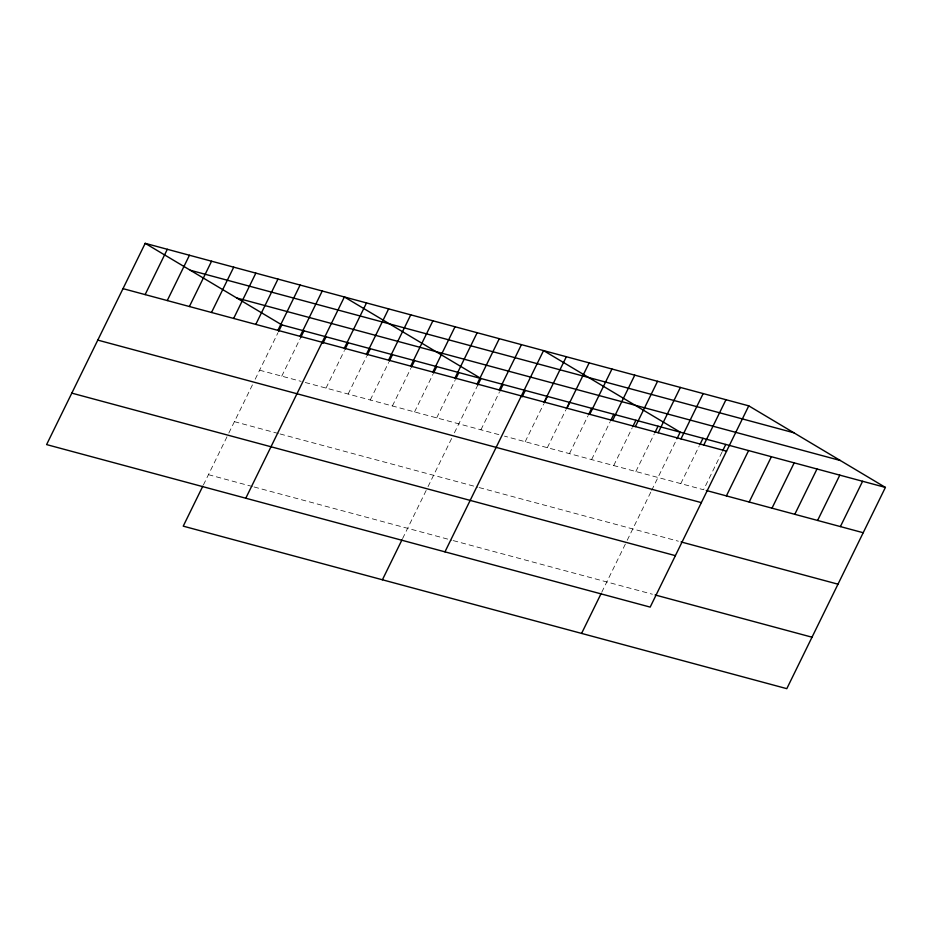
<?xml version="1.0" encoding="UTF-8"?>
<svg xmlns="http://www.w3.org/2000/svg" width="932" height="932" viewBox="0 0 932 932"><rect width="100%" height="100%" fill="white"/><g stroke="black" fill="none" stroke-linecap="round" stroke-linejoin="round"><path stroke-width="0.7" stroke-dasharray="4.66 3.5" d="M203.397 484.978L228.224 434.289M228.841 433.031L252.689 384.357M255.205 379.208L278.016 332.654M281.755 376.167L300.78 337.326M326.014 388.085L344.409 350.537M348.149 394.038L366.544 356.49M370.272 400.003L388.667 362.455M392.407 405.956L410.802 368.42M414.542 411.921L432.937 374.373M436.677 417.874L455.061 380.338M402.577 538.614L427.404 487.925M428.021 486.655L451.869 437.993M454.397 432.844L477.825 384.998M480.935 429.792L499.331 392.255M525.194 441.71L543.589 404.173M547.329 447.675L565.724 410.127M569.464 453.628L587.847 416.091M591.587 459.593L609.982 422.045M613.722 465.546L632.117 428.009M635.857 471.51L654.241 433.963M601.757 592.239L626.595 541.55M627.213 540.292L651.049 491.618M651.678 490.337L677.016 438.634M680.791 483.615L699.175 446.067M721.985 452.206L703.59 489.754L504.445 436.129M259.62 370.202L301.118 381.374M305.265 382.493L500.298 435.011M234.41 421.66L278.668 433.578M280.054 433.951L477.86 487.215M479.234 487.587L678.38 541.212M208.442 474.679L252.7 486.597M254.087 486.97L451.88 540.234M453.267 540.607L652.4 594.232"/><path stroke-width="1.4" d="M748.769 405.851L145.194 243.334L46.6 444.587L650.175 607.105L748.769 405.851L885.4 487.413L786.806 688.666L183.231 526.149L202.768 486.259M145.124 294.605L167.329 249.287M167.259 300.558L189.452 255.251M189.394 306.523L211.587 261.205M211.517 312.476L233.722 267.169M233.652 318.441L255.846 273.123M255.787 324.394L277.981 279.087M277.911 330.359L300.116 285.041M278.645 331.361L281.825 324.895L885.4 487.413M300.046 336.324L322.239 291.005M300.78 337.326L303.948 330.848M245.78 498.224L344.374 296.959L481.005 378.52L477.825 384.998M322.915 343.279L326.083 336.813M344.304 348.242L366.509 302.923M345.038 349.244L348.219 342.766M366.439 354.195L388.632 308.888M367.173 355.197L370.342 348.731M388.574 360.16L410.767 314.841M389.308 361.162L392.477 354.684M410.697 366.113L432.902 320.806M411.431 367.115L414.612 360.649M432.832 372.078L455.026 326.759M433.566 373.08L436.735 366.602M454.967 378.031L477.161 332.724M455.701 379.033L458.87 372.567M477.091 383.996L499.296 338.677M382.411 579.774L401.948 539.896M499.226 389.949L521.431 344.642M499.96 390.951L503.129 384.485M444.96 551.849L543.554 350.595L680.185 432.157L677.016 438.634M522.095 396.916L525.264 390.438M544.16 402.053L566.353 356.735M544.23 402.869L547.399 396.403M566.353 408.833L569.522 402.356M566.959 408.193L589.164 362.874M588.488 414.798L591.657 408.321M589.758 414.332L611.963 369.014M610.623 420.751L613.792 414.274M612.569 420.472L634.762 375.153M632.746 426.716L635.915 420.239M635.368 426.611L657.561 381.293M654.881 432.669L658.05 426.192M658.167 432.751L680.372 387.432M581.591 633.411L601.128 593.533M680.966 438.89L703.171 393.572M699.816 444.774L702.984 438.296M703.777 445.03L725.97 399.712M722.615 450.913L725.783 444.436M726.389 495.894L748.594 450.575M749.188 502.033L771.393 456.715M771.999 508.173L794.192 462.855M794.798 514.313L816.991 468.994M817.597 520.452L839.802 475.134M840.396 526.592L862.601 481.273M190.279 270.245L793.854 432.774M236.728 297.972L840.314 460.501M122.989 288.64L726.576 451.17M706.27 490.477L863.207 532.731M97.79 340.11L701.365 502.628M681.059 541.935L837.996 584.189M71.811 393.129L675.385 555.647M655.091 594.954L812.017 637.208M145.194 243.334L281.825 324.895"/></g></svg>
